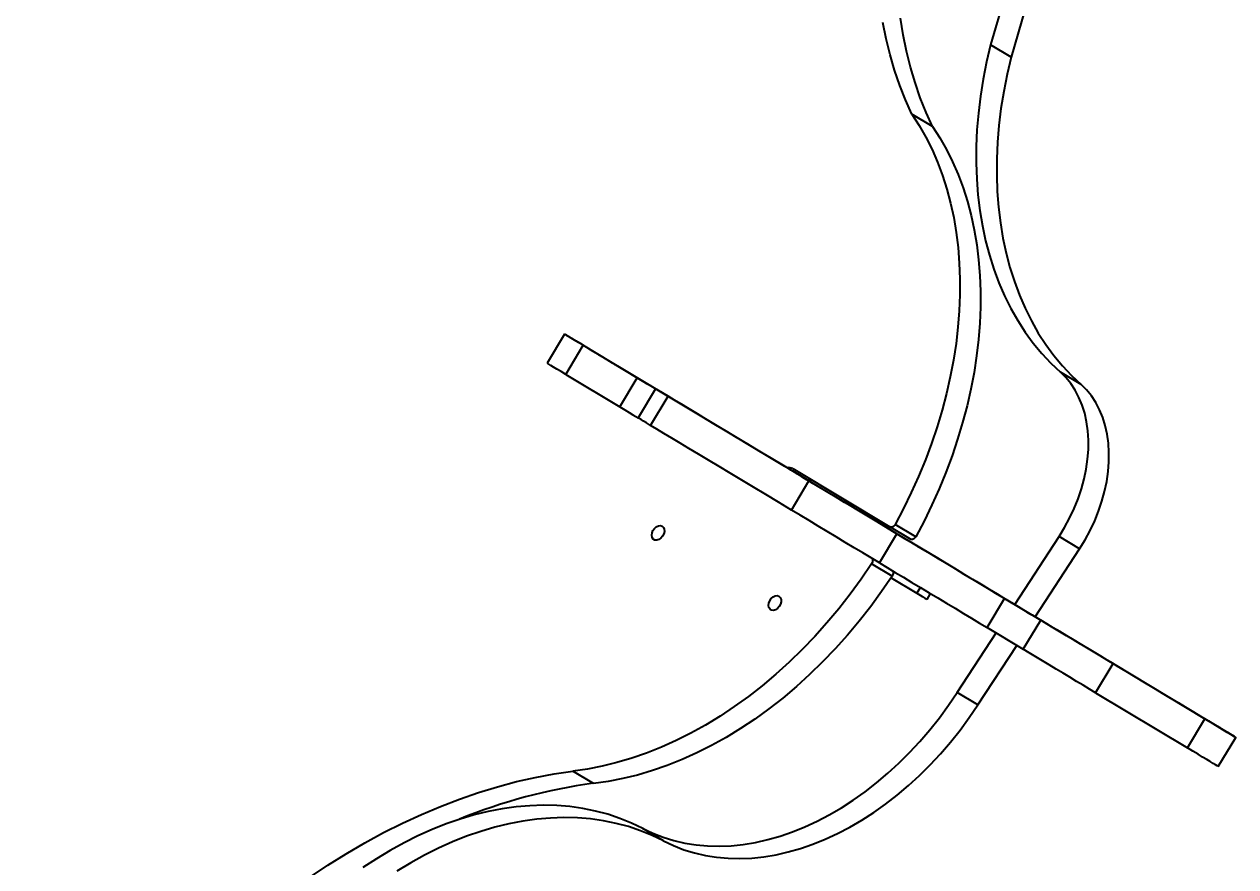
# Model space of a CAD drawing. Header units: millimetres. Extents: x -6879 to 7341, y -8047 to 7187.
# Drawn here: x -587 to -52, y -3307 to -2935 of the extents above; entities that cross this region are included whole.
import ezdxf

# ---------------------------------------------------------------- set-up
doc = ezdxf.new("R2010")
doc.units = ezdxf.units.MM
for name, color, linetype in [('DIKOM_ОБЪЕКТ', 7, 'Continuous'), ('DIKOM_РАЗМЕР_ЗОНА', 7, 'Continuous'), ('DIKOM_РАЗМЕР_ОБЪЕКТА', 7, 'Continuous')]:
    doc.layers.add(name, color=color, linetype=linetype)
doc.styles.add('style1', font='arial.ttf', dxfattribs={"width": 0.8})
doc.dimstyles.new('1-50', dxfattribs={"dimtxt": 300, "dimasz": 200, "dimexe": 100, "dimexo": 0, "dimgap": 100, "dimtad": 0, "dimdec": 0, "dimtxsty": 'style1', "dimcen": 0, "dimclrd": 7, "dimclre": 7, "dimadec": 1, "dimazin": 2, "dimtfac": 1, "dimtdec": 0, "dimtmove": 1, "dimatfit": 3, "dimfxl": 0, "dimlwd": 25, "dimlwe": 18, "dimarcsym": 0})

# ---------------------------------------------------------------- blocks, each defined once
blk = doc.blocks.new('A$C65FB368C')
for p, q in [((-548.2, 57.01), (-482.77, -193.09)), ((-537.61, 57.01), (-472.18, -193.09)), ((-472.18, -193.09), (-482.77, -193.09)), ((-486.12, -237.21), (-496.72, -237.21)), ((-371.15, -301.16), (-381.75, -301.16)), ((-346.21, -399.58), (-344.89, -363.78)), ((-334.29, -363.78), (-344.89, -363.78)), ((-335.62, -399.58), (-334.29, -363.78)), ((-578.19, -399.58), (-578.19, -414.58)), ((-569.25, -399.58), (-571.3, -399.58)), ((-568.65, -399.58), (-540.79, -399.58)), ((-568.65, -414.58), (-568.65, -399.58)), ((-558.71, -399.58), (-553.69, -399.58)), ((-464.65, -399.58), (-550.86, -399.58)), ((-540.79, -414.58), (-540.79, -399.58)), ((-531.3, -399.58), (-531.3, -414.58)), ((-524.91, -414.58), (-524.91, -399.58)), ((-461.12, -398.58), (-411.11, -398.58)), ((-456.16, -399.58), (-453.34, -399.58)), ((-452.87, -399.58), (-450.4, -399.58)), ((-452.28, -414.58), (-452.28, -399.58)), ((-430.52, -399.58), (-450.4, -399.58)), ((-400.51, -398.58), (-411.11, -398.58)), ((-399.1, -396.47), (-409.69, -396.47)), ((-406.92, -414.58), (-406.92, -399.58)), ((-351.42, -399.59), (-332.8, -399.59)), ((-351.42, -414.59), (-351.42, -399.59)), ((-332.8, -414.59), (-332.8, -399.59)), ((-295.53, -399.59), (-248.16, -399.59)), ((-295.53, -414.59), (-295.53, -399.59)), ((-241.01, -399.58), (-249.02, -399.58)), ((-248.16, -414.59), (-248.16, -399.59)), ((-233.95, -399.59), (-244.8, -399.59)), ((-244.11, -399.59), (-236.84, -399.58)), ((-244.11, -399.59), (-244.11, -399.59)), ((-236.84, -399.59), (-236.84, -399.58)), ((-233.5, -399.59), (-233.5, -399.58)), ((-232.26, -414.59), (-232.26, -399.59)), ((-568.65, -414.58), (-540.79, -414.58)), ((-399.1, -416.7), (-409.69, -416.7)), ((-385.81, -417.58), (-385.81, -414.58)), ((-380.56, -417.58), (-380.56, -414.58)), ((-351.42, -414.59), (-332.8, -414.59)), ((-347.93, -445.95), (-346.77, -414.59)), ((-337.34, -445.95), (-336.18, -414.59)), ((-295.53, -414.59), (-248.16, -414.59)), ((-399.14, -417.58), (-385.81, -417.58)), ((-337.34, -445.95), (-347.93, -445.95)), ((-465.04, -563.21), (-475.63, -563.21)), ((-425.44, -569.04), (-436.03, -569.04))]:
    blk.add_line(p, q)
at = {"flags": 128}
for points in [[(-496.72, -237.21), (-502.37, -233.31), (-507.9, -229.09), (-513.3, -224.56), (-518.57, -219.71), (-523.69, -214.56), (-528.66, -209.12)], [(-486.12, -237.21), (-491.77, -233.31), (-497.31, -229.09), (-502.71, -224.56), (-507.98, -219.71), (-513.1, -214.56), (-518.07, -209.12), (-522.88, -203.39)], [(-482.77, -193.09), (-480.38, -200.49), (-477.75, -207.74), (-474.9, -214.81), (-471.82, -221.69), (-468.53, -228.37), (-465.03, -234.84), (-461.33, -241.07), (-457.43, -247.07), (-453.34, -252.81), (-449.08, -258.29), (-444.65, -263.49), (-440.05, -268.4), (-435.31, -273.02), (-430.42, -277.33), (-425.4, -281.33), (-420.26, -285), (-415.01, -288.35), (-409.65, -291.36), (-404.21, -294.02), (-398.68, -296.34), (-393.09, -298.3), (-387.44, -299.91), (-381.75, -301.16)], [(-472.18, -193.09), (-469.78, -200.49), (-467.16, -207.74), (-464.3, -214.81), (-461.23, -221.69), (-457.94, -228.37), (-454.44, -234.84), (-450.73, -241.07), (-446.84, -247.07), (-442.75, -252.81), (-438.49, -258.29), (-434.05, -263.49), (-429.46, -268.4), (-424.72, -273.02), (-419.83, -277.33), (-414.81, -281.33), (-409.67, -285), (-404.41, -288.35), (-399.06, -291.36), (-393.61, -294.02), (-388.09, -296.34), (-382.5, -298.3), (-376.85, -299.91), (-371.15, -301.16)], [(-496.72, -237.21), (-491.42, -239.81), (-486.22, -242.75), (-481.11, -246.01), (-476.11, -249.58), (-471.22, -253.47), (-466.47, -257.66), (-461.85, -262.15), (-457.37, -266.92), (-453.05, -271.96), (-448.9, -277.27), (-444.91, -282.84), (-441.11, -288.66), (-437.49, -294.7), (-434.06, -300.97), (-430.84, -307.45), (-427.82, -314.12), (-425.02, -320.98), (-422.43, -328), (-420.07, -335.18), (-417.94, -342.5), (-416.04, -349.95), (-414.37, -357.51), (-412.95, -365.17), (-411.76, -372.91), (-410.83, -380.72), (-410.14, -388.57), (-409.69, -396.47)], [(-486.12, -237.21), (-480.83, -239.81), (-475.62, -242.75), (-470.52, -246.01), (-465.51, -249.58), (-460.63, -253.47), (-455.87, -257.66), (-451.25, -262.15), (-446.78, -266.92), (-442.46, -271.96), (-438.3, -277.27), (-434.32, -282.84), (-430.51, -288.66), (-426.89, -294.7), (-423.47, -300.97), (-420.25, -307.45), (-417.23, -314.12), (-414.42, -320.98), (-411.84, -328), (-409.48, -335.18), (-407.34, -342.5), (-405.44, -349.95), (-403.78, -357.51), (-402.35, -365.17), (-401.17, -372.91), (-400.23, -380.72), (-399.54, -388.57), (-399.1, -396.47)], [(-344.89, -363.78), (-344.84, -359.07), (-345.06, -354.37), (-345.54, -349.71), (-346.28, -345.11), (-347.26, -340.62), (-348.5, -336.24), (-349.97, -332.02), (-351.68, -327.97), (-353.6, -324.12), (-355.73, -320.5), (-358.06, -317.13), (-360.57, -314.02), (-363.24, -311.2), (-366.06, -308.69), (-369.01, -306.49), (-372.07, -304.63), (-375.23, -303.12), (-378.46, -301.96), (-381.75, -301.16)], [(-334.29, -363.78), (-334.25, -359.07), (-334.47, -354.37), (-334.95, -349.71), (-335.68, -345.11), (-336.67, -340.62), (-337.91, -336.24), (-339.38, -332.02), (-341.09, -327.97), (-343.01, -324.12), (-345.14, -320.5), (-347.47, -317.13), (-349.97, -314.02), (-352.64, -311.2), (-355.46, -308.69), (-358.41, -306.49), (-361.48, -304.63), (-364.63, -303.12), (-367.87, -301.96), (-371.15, -301.16)], [(-568.65, -399.58), (-571.05, -399.58), (-573.13, -399.58), (-574.87, -399.58), (-576.25, -399.58), (-577.27, -399.58), (-577.91, -399.58), (-578.18, -399.58), (-578.07, -399.58), (-577.58, -399.58), (-576.71, -399.58), (-575.47, -399.58)], [(-571.3, -399.58), (-571.67, -399.58), (-572.08, -399.58), (-572.54, -399.58), (-573.04, -399.58), (-573.58, -399.58), (-574.17, -399.58), (-574.8, -399.58), (-575.47, -399.58)], [(-569.25, -399.58), (-568.45, -399.58), (-567.49, -399.58), (-566.38, -399.58), (-565.12, -399.58), (-563.72, -399.58), (-562.18, -399.58), (-560.51, -399.58), (-558.71, -399.58)], [(-553.69, -399.58), (-553.39, -399.58), (-553.05, -399.58), (-552.67, -399.58), (-552.28, -399.58), (-551.89, -399.58), (-551.51, -399.58), (-551.16, -399.58), (-550.86, -399.58)], [(-540.79, -399.58), (-538.22, -399.58), (-535.96, -399.58), (-534.02, -399.58), (-532.42, -399.58), (-531.17, -399.58), (-530.27, -399.58), (-529.73, -399.58), (-529.55, -399.58), (-529.74, -399.58), (-530.29, -399.58)], [(-524.91, -399.58), (-526.93, -399.58), (-528.57, -399.58), (-529.83, -399.58), (-530.71, -399.58), (-531.2, -399.58), (-531.29, -399.58), (-530.99, -399.58), (-530.29, -399.58)], [(-452.28, -399.58), (-458.94, -399.58), (-465.45, -399.58), (-471.79, -399.58), (-477.93, -399.58), (-483.86, -399.58), (-489.56, -399.58), (-495.01, -399.58), (-500.2, -399.58), (-505.1, -399.58), (-509.71, -399.58), (-514.01, -399.58), (-517.98, -399.58), (-521.62, -399.58), (-524.91, -399.58)], [(-456.16, -399.58), (-457.07, -399.58), (-458.11, -399.58), (-459.23, -399.58), (-460.41, -399.58), (-461.58, -399.58), (-462.7, -399.58), (-463.74, -399.58), (-464.65, -399.58)], [(-452.9, -399.58), (-452.6, -399.58), (-452.05, -399.58), (-451.7, -399.58), (-451.59, -399.58), (-451.7, -399.58), (-452.04, -399.58), (-452.6, -399.58), (-453.34, -399.58)], [(-406.92, -399.58), (-411.11, -399.58), (-415.46, -399.58), (-419.94, -399.58), (-424.53, -399.58), (-429.18, -399.58), (-433.87, -399.58), (-438.55, -399.58), (-443.21, -399.58), (-447.79, -399.58), (-452.28, -399.58)], [(-372.9, -399.58), (-377.09, -399.58), (-381.43, -399.58), (-385.89, -399.58), (-390.44, -399.58), (-395.05, -399.58), (-399.7, -399.58), (-404.34, -399.58), (-408.96, -399.58), (-413.51, -399.58), (-417.97, -399.58), (-422.31, -399.58), (-426.51, -399.58), (-430.52, -399.58)], [(-409.69, -396.47), (-409.71, -396.87), (-409.78, -397.27), (-409.9, -397.63), (-410.08, -397.96), (-410.3, -398.22), (-410.55, -398.42), (-410.82, -398.54), (-411.11, -398.58)], [(-406.92, -399.58), (-402.94, -399.58), (-398.8, -399.58), (-394.53, -399.58), (-390.18, -399.58), (-385.75, -399.58), (-381.28, -399.58), (-376.81, -399.58), (-372.35, -399.58), (-367.95, -399.59), (-363.63, -399.59), (-359.41, -399.59), (-355.33, -399.59), (-351.42, -399.59)], [(-396.79, -399.58), (-396.12, -399.58), (-395.79, -399.58), (-395.84, -399.58), (-396.25, -399.58), (-397, -399.58), (-397.99, -399.58), (-399.11, -399.58), (-400.26, -399.58), (-401.29, -399.58), (-402.11, -399.58), (-402.62, -399.58), (-402.76, -399.58), (-402.53, -399.58), (-401.94, -399.58), (-401.06, -399.58), (-399.99, -399.58), (-398.84, -399.58), (-397.73, -399.58), (-396.79, -399.58)], [(-399.1, -396.47), (-399.11, -396.87), (-399.18, -397.27), (-399.31, -397.63), (-399.48, -397.96), (-399.7, -398.22), (-399.95, -398.42), (-400.23, -398.54), (-400.51, -398.58)], [(-372.9, -399.58), (-369.54, -399.58), (-366.13, -399.58), (-362.71, -399.58), (-359.34, -399.58), (-356.05, -399.58), (-352.87, -399.58), (-349.86, -399.58), (-347.04, -399.58), (-344.45, -399.58), (-342.13, -399.58), (-340.09, -399.58), (-338.37, -399.58), (-336.98, -399.58)], [(-293.98, -399.58), (-298.54, -399.58), (-303, -399.58), (-307.34, -399.58), (-311.53, -399.58), (-315.56, -399.58), (-319.38, -399.58), (-322.99, -399.58), (-326.35, -399.58), (-329.45, -399.58), (-332.27, -399.58), (-334.78, -399.58), (-336.98, -399.58)], [(-295.53, -399.59), (-298.62, -399.59), (-301.87, -399.59), (-305.26, -399.59), (-308.75, -399.59), (-312.29, -399.59), (-315.87, -399.59), (-319.43, -399.59), (-322.93, -399.59), (-326.36, -399.59), (-329.66, -399.59), (-332.8, -399.59)], [(-293.98, -399.58), (-288.96, -399.58), (-284.05, -399.58), (-279.26, -399.58), (-274.64, -399.58), (-270.21, -399.58), (-265.99, -399.58), (-262.02, -399.58), (-258.31, -399.58), (-254.9, -399.58), (-251.8, -399.58), (-249.02, -399.58)], [(-233.95, -399.59), (-233.04, -399.59), (-232.48, -399.59), (-232.26, -399.59), (-232.4, -399.59), (-232.89, -399.59), (-233.73, -399.59), (-234.9, -399.59), (-236.4, -399.59), (-238.21, -399.59), (-240.32, -399.59), (-242.69, -399.59), (-245.31, -399.59), (-248.16, -399.59)], [(-244.8, -399.59), (-246.02, -399.59), (-246.86, -399.59), (-247.34, -399.59), (-247.44, -399.59), (-247.17, -399.59), (-246.52, -399.59), (-245.49, -399.59), (-244.11, -399.59)], [(-241.01, -399.58), (-238.95, -399.58), (-237.2, -399.58), (-235.78, -399.58), (-234.7, -399.58), (-233.96, -399.58), (-233.57, -399.58), (-233.53, -399.58), (-233.84, -399.58), (-234.5, -399.58), (-235.5, -399.58), (-236.84, -399.58)], [(-568.65, -414.58), (-571.05, -414.58), (-573.13, -414.58), (-574.87, -414.58), (-576.25, -414.58), (-577.27, -414.58), (-577.91, -414.58), (-578.18, -414.58), (-578.19, -414.58)], [(-540.79, -414.58), (-538.22, -414.58), (-535.96, -414.58), (-534.03, -414.58), (-532.42, -414.58), (-531.3, -414.58)], [(-524.91, -414.58), (-526.93, -414.58), (-528.57, -414.58), (-529.83, -414.58), (-530.71, -414.58), (-531.2, -414.58), (-531.3, -414.58)], [(-452.28, -414.58), (-458.94, -414.58), (-465.45, -414.58), (-471.79, -414.58), (-477.93, -414.58), (-483.86, -414.58), (-489.56, -414.58), (-495.01, -414.58), (-500.2, -414.58), (-505.1, -414.58), (-509.71, -414.58), (-514.01, -414.58), (-517.98, -414.58), (-521.62, -414.58), (-524.91, -414.58)], [(-409.69, -416.7), (-410.16, -424.91), (-410.89, -433.09), (-411.9, -441.21), (-413.16, -449.25), (-414.69, -457.21), (-416.48, -465.05), (-418.53, -472.77), (-420.82, -480.35), (-423.36, -487.77), (-426.14, -495.02), (-429.16, -502.07), (-432.4, -508.92), (-435.87, -515.56), (-439.55, -521.96), (-443.43, -528.11), (-447.51, -534), (-451.78, -539.62), (-456.23, -544.95), (-460.85, -549.98), (-465.63, -554.71), (-470.56, -559.12), (-475.63, -563.21)], [(-399.1, -416.7), (-399.57, -424.91), (-400.3, -433.09), (-401.3, -441.21), (-402.57, -449.25), (-404.1, -457.21), (-405.89, -465.05), (-407.93, -472.77), (-410.23, -480.35), (-412.77, -487.77), (-415.55, -495.02), (-418.57, -502.07), (-421.81, -508.92), (-425.27, -515.56), (-428.95, -521.96), (-432.84, -528.11), (-436.92, -534), (-441.19, -539.62), (-445.64, -544.95), (-450.26, -549.98), (-455.04, -554.71), (-459.97, -559.12), (-465.04, -563.21)], [(-406.92, -414.58), (-411.11, -414.58), (-415.46, -414.58), (-419.94, -414.58), (-424.53, -414.58), (-429.18, -414.58), (-433.87, -414.58), (-438.55, -414.58), (-443.21, -414.58), (-447.79, -414.58), (-452.28, -414.58)], [(-411.03, -414.58), (-410.82, -414.62), (-410.55, -414.74), (-410.3, -414.94), (-410.08, -415.21), (-409.9, -415.53), (-409.78, -415.9), (-409.71, -416.29), (-409.69, -416.7)], [(-406.92, -414.58), (-402.94, -414.58), (-398.8, -414.58), (-394.54, -414.58), (-390.18, -414.58), (-385.75, -414.58), (-381.28, -414.58), (-376.81, -414.58), (-372.35, -414.58), (-367.95, -414.58), (-363.63, -414.59), (-359.41, -414.59), (-355.33, -414.59), (-351.42, -414.59)], [(-400.44, -414.58), (-400.23, -414.62), (-399.95, -414.74), (-399.7, -414.94), (-399.48, -415.21), (-399.31, -415.53), (-399.18, -415.9), (-399.11, -416.29), (-399.1, -416.7)], [(-295.53, -414.59), (-298.62, -414.59), (-301.87, -414.59), (-305.26, -414.59), (-308.75, -414.59), (-312.29, -414.59), (-315.87, -414.59), (-319.43, -414.59), (-322.93, -414.59), (-326.36, -414.59), (-329.66, -414.59), (-332.8, -414.59)], [(-232.26, -414.59), (-232.4, -414.59), (-232.89, -414.59), (-233.73, -414.59), (-234.9, -414.59), (-236.4, -414.59), (-238.21, -414.59), (-240.32, -414.59), (-242.69, -414.59), (-245.31, -414.59), (-248.16, -414.59)], [(-385.81, -417.58), (-384.13, -417.58), (-382.75, -417.58), (-381.68, -417.58), (-380.96, -417.58), (-380.6, -417.58), (-380.56, -417.58)], [(-436.03, -569.04), (-431.19, -568.57), (-426.37, -567.75), (-421.59, -566.56), (-416.86, -565.03), (-412.19, -563.14), (-407.6, -560.91), (-403.1, -558.34), (-398.7, -555.43), (-394.42, -552.21), (-390.26, -548.67), (-386.24, -544.82), (-382.37, -540.68), (-378.66, -536.26), (-375.12, -531.57), (-371.76, -526.62), (-368.59, -521.43), (-365.62, -516.01), (-362.85, -510.37), (-360.3, -504.54), (-357.97, -498.52), (-355.87, -492.34), (-354, -486.02), (-352.37, -479.56), (-350.98, -472.99), (-349.84, -466.32), (-348.95, -459.58), (-348.32, -452.78), (-347.93, -445.95)], [(-425.44, -569.04), (-420.6, -568.57), (-415.78, -567.75), (-410.99, -566.56), (-406.26, -565.03), (-401.6, -563.14), (-397.01, -560.91), (-392.51, -558.34), (-388.11, -555.43), (-383.82, -552.21), (-379.67, -548.67), (-375.65, -544.82), (-371.78, -540.68), (-368.07, -536.26), (-364.53, -531.57), (-361.17, -526.62), (-358, -521.43), (-355.02, -516.01), (-352.26, -510.37), (-349.71, -504.54), (-347.38, -498.52), (-345.27, -492.34), (-343.4, -486.02), (-341.77, -479.56), (-340.39, -472.99), (-339.25, -466.32), (-338.36, -459.58), (-337.72, -452.78), (-337.34, -445.95)], [(-497.58, -450.08), (-496.78, -450.27), (-496.06, -450.82), (-495.51, -451.66), (-495.18, -452.72), (-495.11, -453.87), (-495.31, -454.98), (-495.76, -455.95), (-496.4, -456.66), (-497.17, -457.03), (-497.99, -457.03), (-498.76, -456.66), (-499.4, -455.95), (-499.85, -454.98), (-500.05, -453.87), (-499.98, -452.72), (-499.65, -451.66), (-499.1, -450.82), (-498.38, -450.27), (-497.58, -450.08)], [(-437.4, -450.08), (-436.6, -450.27), (-435.88, -450.82), (-435.33, -451.67), (-435, -452.72), (-434.93, -453.87), (-435.13, -454.99), (-435.58, -455.95), (-436.22, -456.66), (-436.99, -457.03), (-437.81, -457.03), (-438.58, -456.66), (-439.22, -455.95), (-439.67, -454.99), (-439.87, -453.87), (-439.8, -452.72), (-439.47, -451.67), (-438.92, -450.82), (-438.2, -450.27), (-437.4, -450.08)], [(-551.18, -663.47), (-547.04, -654.68), (-542.67, -646.1), (-538.1, -637.74), (-533.32, -629.61), (-528.34, -621.73), (-523.16, -614.1), (-517.8, -606.73), (-512.26, -599.63), (-506.55, -592.81), (-500.67, -586.28), (-494.63, -580.05), (-488.44, -574.12), (-482.1, -568.5), (-475.63, -563.21)], [(-436.03, -569.04), (-441.56, -569.54), (-447.07, -570.4), (-452.54, -571.61), (-457.97, -573.17), (-463.34, -575.08), (-468.65, -577.33), (-473.88, -579.92), (-479.01, -582.84), (-484.05, -586.1), (-488.98, -589.67), (-493.79, -593.56), (-498.47, -597.75), (-503.01, -602.24), (-507.4, -607.01), (-511.63, -612.06), (-515.69, -617.38), (-519.58, -622.96), (-523.28, -628.78), (-526.8, -634.83), (-530.11, -641.1), (-533.22, -647.58)], [(-425.44, -569.04), (-430.97, -569.54), (-436.47, -570.4), (-441.95, -571.61), (-447.38, -573.17), (-452.75, -575.08), (-458.06, -577.33), (-463.28, -579.92), (-468.42, -582.84), (-473.46, -586.1), (-478.39, -589.67), (-483.2, -593.56), (-487.88, -597.75), (-492.42, -602.24), (-496.8, -607.01), (-501.04, -612.06), (-505.1, -617.38), (-508.99, -622.96), (-512.69, -628.78), (-516.2, -634.83), (-519.52, -641.1)]]:
    blk.add_lwpolyline(points, dxfattribs=at)
for centre, radius, start, end in [((-461.08, -401.89), 3.32, 90.6567, 135.9183), ((-450.49, -401.89), 3.32, 90.6567, 135.9212), ((-316.86, -748.73), 237.49, 128.6045, 143.4263)]:
    blk.add_arc(centre, radius, start, end)
blk = doc.blocks.new('A$C5DEC43E6')
at = {"color": 7, "linetype": 'Continuous', "lineweight": 15, "rotation": 270}
blk.add_blockref('A$C65FB368C', (448.01, -450), dxfattribs=at)
blk = doc.blocks.new('*D20')
at = {"layer": 'Defpoints', "color": 0, "transparency": 16777216}
for p in [(-335.47, 4138.44), (-5198.79, -5966.88), (-1568.13, -5966.88)]:
    blk.add_point(p, dxfattribs=at)
at = {"layer": 'DIKOM_РАЗМЕР_ОБЪЕКТА', "color": 7, "lineweight": 18, "transparency": 16777216}
for p, q in [((-335.47, 4138.44), (-5298.79, 4138.44)), ((-1568.13, -5966.88), (-5298.79, -5966.88))]:
    blk.add_line(p, q, dxfattribs=at)
at = {"layer": 'DIKOM_РАЗМЕР_ОБЪЕКТА', "color": 7, "lineweight": 25, "transparency": 16777216}
for p, q in [((-5198.79, 3938.44), (-5198.79, -81.84)), ((-5198.79, -5766.88), (-5198.79, -1161.62))]:
    blk.add_line(p, q, dxfattribs=at)
at = {"layer": 'DIKOM_РАЗМЕР_ОБЪЕКТА', "color": 7, "transparency": 16777216}
for points in [[(-5232.12, 3938.44), (-5165.46, 3938.44), (-5198.79, 4138.44)], [(-5232.12, -5766.88), (-5165.46, -5766.88), (-5198.79, -5966.88)]]:
    blk.add_solid(points, dxfattribs=at)
at = {"layer": 'DIKOM_РАЗМЕР_ОБЪЕКТА', "color": 0, "transparency": 16777216, "insert": (-5198.79, -621.73), "char_height": 300, "attachment_point": 5, "rotation": 90, "style": 'style1'}
blk.add_mtext('10100', dxfattribs=at)
blk = doc.blocks.new('*D18')
at = {"layer": 'Defpoints', "color": 0, "transparency": 16777216}
for p in [(-342.29, 5666.7), (-6681.79, -8047.27), (-1651.48, -8047.27)]:
    blk.add_point(p, dxfattribs=at)
at = {"layer": 'DIKOM_РАЗМЕР_ЗОНА', "color": 7, "lineweight": 18, "transparency": 16777216}
for p, q in [((-342.29, 5666.7), (-6781.79, 5666.7)), ((-1651.48, -8047.27), (-6781.79, -8047.27))]:
    blk.add_line(p, q, dxfattribs=at)
at = {"layer": 'DIKOM_РАЗМЕР_ЗОНА', "color": 7, "lineweight": 25, "transparency": 16777216}
for p, q in [((-6681.79, 5466.7), (-6681.79, -340.84)), ((-6681.79, -7847.27), (-6681.79, -1420.62))]:
    blk.add_line(p, q, dxfattribs=at)
at = {"layer": 'DIKOM_РАЗМЕР_ЗОНА', "color": 7, "transparency": 16777216}
for points in [[(-6715.12, 5466.7), (-6648.46, 5466.7), (-6681.79, 5666.7)], [(-6715.12, -7847.27), (-6648.46, -7847.27), (-6681.79, -8047.27)]]:
    blk.add_solid(points, dxfattribs=at)
at = {"layer": 'DIKOM_РАЗМЕР_ЗОНА', "color": 0, "transparency": 16777216, "insert": (-6681.79, -880.73), "char_height": 300, "attachment_point": 5, "rotation": 90, "style": 'style1'}
blk.add_mtext('13700', dxfattribs=at)

msp = doc.modelspace()

# ---------------------------------------------------------------- block references
at = {"layer": 'DIKOM_ОБЪЕКТ', "color": 7, "linetype": 'Continuous', "lineweight": 15, "rotation": 58.99999999999995}
msp.add_blockref('A$C5DEC43E6', (-263.09, -3179.42), dxfattribs=at)

# ---------------------------------------------------------------- dimensions: what is measured, and where the dimension line sits
at = {"layer": 'DIKOM_РАЗМЕР_ЗОНА'}
dim = msp.add_linear_dim(base=(-6681.79, -8047.27), p1=(-342.29, 5666.7), p2=(-1651.48, -8047.27), angle=270, text='13700', dimstyle='1-50', override={"dimscale": 1, "dimtix": 0, "dimtofl": 1, "dimtmove": 1, "dimatfit": 3}, dxfattribs=at)
dim.commit()
dim.dimension.update_dxf_attribs({"geometry": '*D18', "text_midpoint": (-6681.79, -880.73), "dimtype": 160})
at = {"layer": 'DIKOM_РАЗМЕР_ОБЪЕКТА'}
dim = msp.add_linear_dim(base=(-5198.79, -5966.88), p1=(-335.47, 4138.44), p2=(-1568.13, -5966.88), angle=270, text='10100', dimstyle='1-50', override={"dimscale": 1, "dimtix": 0, "dimtofl": 1, "dimtmove": 1, "dimatfit": 3}, dxfattribs=at)
dim.commit()
dim.dimension.update_dxf_attribs({"geometry": '*D20', "text_midpoint": (-5198.79, -621.73), "dimtype": 160})

doc.saveas('drawing.dxf')
